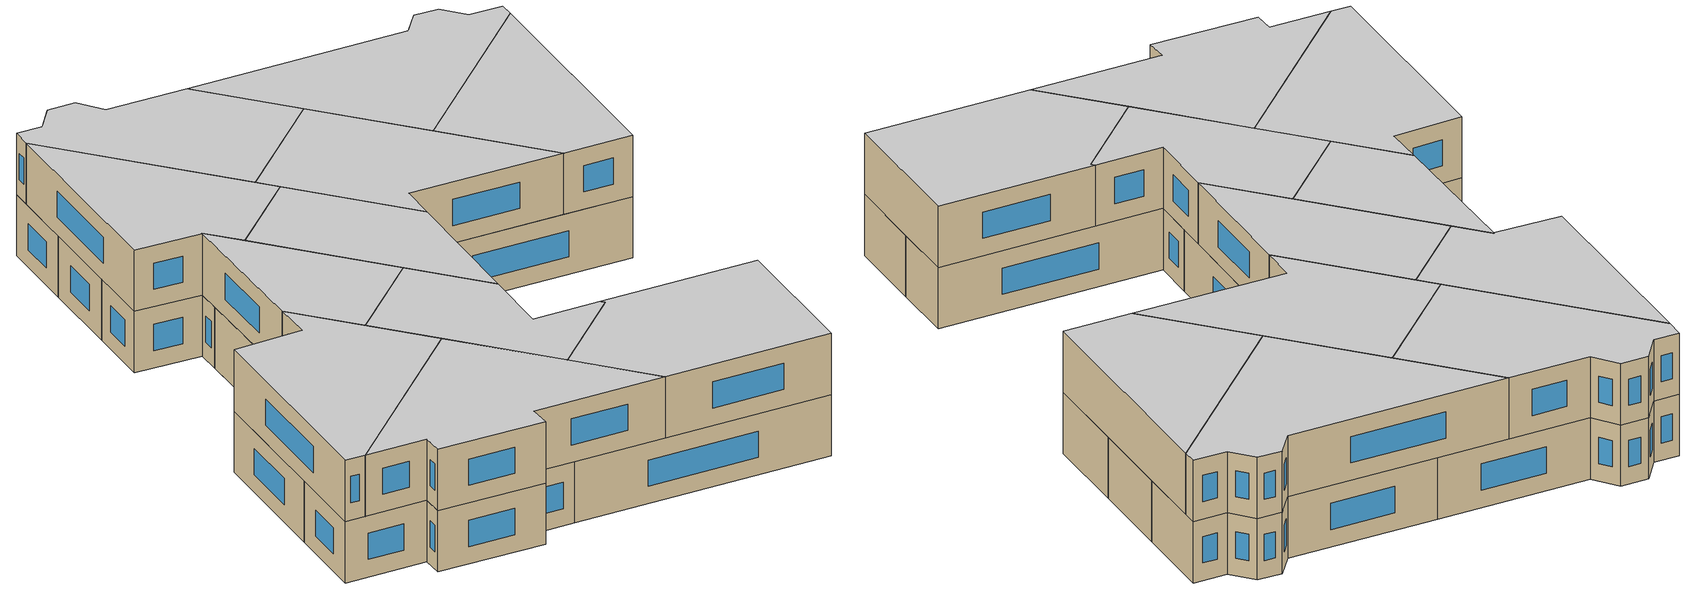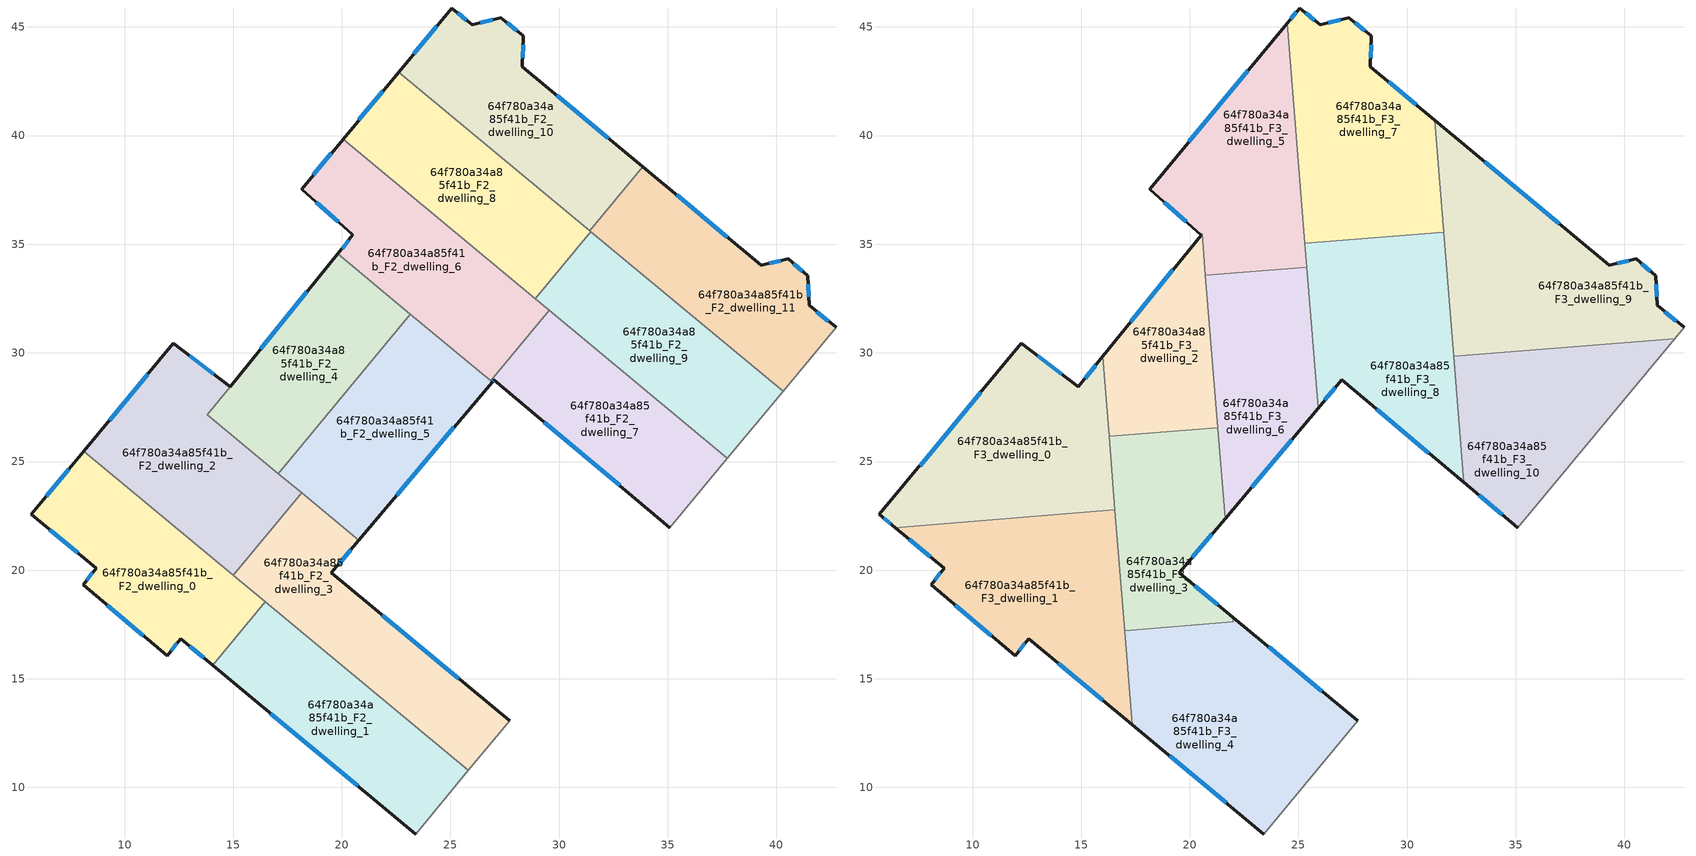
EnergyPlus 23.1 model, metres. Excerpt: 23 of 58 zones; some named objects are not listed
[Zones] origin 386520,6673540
64f780a34a85f41b_F2_dwelling_0
 floor to 64f780a34a85f41b_F1_dwelling_0 (EU_floor_Construction): 16.49,18.54 14.06,15.62 12.58,16.85 11.96,16.05 8.09,19.33 8.69,20.09 5.72,22.56 8.13,25.47 z6
 wall outside (EU_wall_Construction): 8.13,25.47 5.72,22.56 8.69,20.09 8.09,19.33 11.96,16.05 12.58,16.85 14.06,15.62 z6:9
 wall to 64f780a34a85f41b_F2_dwelling_1 (EU_wall_Construction): 14.06,15.62 16.49,18.54 z6:9
 wall to 64f780a34a85f41b_F2_dwelling_2 (EU_wall_Construction): 15,19.77 8.13,25.47 z6:9
 wall to 64f780a34a85f41b_F2_dwelling_3 (EU_wall_Construction): 16.49,18.54 15,19.77 z6:9
 window (EU_Window_Construction): 8.52,19.87 8.26,19.55 / 6.57,21.86 7.84,20.8 / 7.44,24.64 6.41,23.39 / 13,16.5 13.64,15.97 / 12.14,16.28 12.4,16.62 / 9.2,18.39 10.86,16.99 z6.86:8.14
64f780a34a85f41b_F2_dwelling_1
 floor to 64f780a34a85f41b_F1_dwelling_1 (EU_floor_Construction): 25.83,10.79 23.4,7.86 14.06,15.62 16.49,18.54 z6
 wall outside (EU_wall_Construction): 14.06,15.62 23.4,7.86 z6:9
 wall adiabatic (EU_wall_Construction): 23.4,7.86 25.83,10.79 z6:9
 wall to 64f780a34a85f41b_F2_dwelling_3 (EU_wall_Construction): 25.83,10.79 16.49,18.54 z6:9
 window (EU_Window_Construction): 16.73,13.4 20.73,10.08 z6.86:8.14
64f780a34a85f41b_F2_dwelling_10
 floor to 64f780a34a85f41b_F1_dwelling_10 (EU_floor_Construction): 28.35,44.59 28.32,43.17 33.86,38.56 31.42,35.62 22.62,42.92 25.06,45.87 25.99,45.1 27.32,45.43 z6
 wall outside (EU_wall_Construction): 33.86,38.56 28.32,43.17 28.35,44.59 27.32,45.43 25.99,45.1 25.06,45.87 22.62,42.92 z6:9
 wall to 64f780a34a85f41b_F2_dwelling_11 (EU_wall_Construction): 31.42,35.62 33.86,38.56 z6:9
 wall to 64f780a34a85f41b_F2_dwelling_8 (EU_wall_Construction): 22.62,42.92 31.42,35.62 z6:9
 window (EU_Window_Construction): 28.33,43.58 28.34,44.19 / 32.27,39.88 29.9,41.85 / 24.37,45.03 23.32,43.77 / 25.73,45.32 25.33,45.65 / 26.94,45.33 26.37,45.19 / 28.06,44.83 27.62,45.19 z6.86:8.14
 ceiling adiabatic (EU_roof_Construction): 24.81,41.1 24.48,45.17 22.62,42.92 z9
64f780a34a85f41b_F2_dwelling_11
 floor to 64f780a34a85f41b_F1_dwelling_11 (EU_floor_Construction): 40.56,34.32 41.45,33.54 41.51,32.2 42.74,31.17 40.31,28.24 31.42,35.62 33.86,38.56 39.3,34.03 z6
 wall outside (EU_wall_Construction): 42.74,31.17 41.51,32.2 41.45,33.54 40.56,34.32 39.3,34.03 33.86,38.56 z6:9
 wall adiabatic (EU_wall_Construction): 40.31,28.24 42.74,31.17 z6:9
 wall to 64f780a34a85f41b_F2_dwelling_9 (EU_wall_Construction): 31.46,35.58 40.31,28.24 z6:9
 wall to 64f780a34a85f41b_F2_dwelling_8 (EU_wall_Construction): 31.42,35.62 31.46,35.58 z6:9
 window (EU_Window_Construction): 41.49,32.58 41.46,33.16 / 42.39,31.46 41.86,31.9 / 37.75,35.33 35.41,37.27 / 40.2,34.24 39.66,34.12 / 41.19,33.77 40.81,34.1 z6.86:8.14
64f780a34a85f41b_F2_dwelling_2
 floor to 64f780a34a85f41b_F1_dwelling_2 (EU_floor_Construction): 14.86,28.44 13.82,27.15 18.15,23.56 15,19.77 8.13,25.47 12.25,30.44 z6
 wall outside (EU_wall_Construction): 14.86,28.44 12.25,30.44 8.13,25.47 z6:9
 wall to 64f780a34a85f41b_F2_dwelling_3 (EU_wall_Construction): 15,19.77 18.15,23.56 z6:9
 wall to 64f780a34a85f41b_F2_dwelling_4 (EU_wall_Construction): 17.08,24.45 13.82,27.15 14.86,28.44 z6:9
 wall to 64f780a34a85f41b_F2_dwelling_5 (EU_wall_Construction): 18.14,23.56 17.08,24.45 z6:9
 window (EU_Window_Construction): 11.08,29.02 9.31,26.89 / 14.11,29.01 13,29.87 z6.86:8.14
64f780a34a85f41b_F2_dwelling_3
 floor to 64f780a34a85f41b_F1_dwelling_3 (EU_floor_Construction): 20.78,21.37 19.52,19.87 27.72,13.07 25.83,10.79 15,19.77 18.15,23.56 z6
 wall outside (EU_wall_Construction): 27.72,13.07 19.52,19.87 20.78,21.37 z6:9
 wall adiabatic (EU_wall_Construction): 25.83,10.79 27.72,13.07 z6:9
 wall to 64f780a34a85f41b_F2_dwelling_5 (EU_wall_Construction): 20.78,21.37 18.15,23.56 z6:9
 window (EU_Window_Construction): 19.88,20.3 20.42,20.94 / 25.38,15.01 21.86,17.93 z6.86:8.14
64f780a34a85f41b_F2_dwelling_4
 floor to 64f780a34a85f41b_F1_dwelling_4 (EU_floor_Construction): 23.16,31.77 17.08,24.45 13.82,27.15 19.81,34.55 z6
 wall outside (EU_wall_Construction): 19.81,34.55 14.86,28.44 z6:9
 wall to 64f780a34a85f41b_F2_dwelling_5 (EU_wall_Construction): 17.08,24.45 23.16,31.77 z6:9
 wall to 64f780a34a85f41b_F2_dwelling_6 (EU_wall_Construction): 23.16,31.77 19.81,34.55 z6:9
 window (EU_Window_Construction): 18.39,32.81 16.27,30.19 z6.86:8.14
 ceiling adiabatic (EU_roof_Construction): 17.08,24.45 21.07,29.25 20.7,33.81 20.97,33.58 19.81,34.55 13.82,27.15 z9
64f780a34a85f41b_F2_dwelling_5
 floor to 64f780a34a85f41b_F1_dwelling_5 (EU_floor_Construction): 26.91,28.65 20.78,21.37 17.08,24.45 23.16,31.77 z6
 wall outside (EU_wall_Construction): 20.78,21.37 26.91,28.65 z6:9
 wall to 64f780a34a85f41b_F2_dwelling_7 (EU_wall_Construction): 26.91,28.65 26.85,28.71 z6:9
 wall to 64f780a34a85f41b_F2_dwelling_6 (EU_wall_Construction): 26.85,28.71 23.16,31.77 z6:9
 window (EU_Window_Construction): 22.53,23.45 25.16,26.57 z6.86:8.14
64f780a34a85f41b_F2_dwelling_6
 floor to 64f780a34a85f41b_F1_dwelling_6 (EU_floor_Construction): 29.55,31.96 26.85,28.71 19.81,34.55 20.52,35.42 18.15,37.54 20.05,39.84 z6
 wall outside (EU_wall_Construction): 20.05,39.84 18.15,37.54 20.52,35.42 19.81,34.55 z6:9
 wall to 64f780a34a85f41b_F2_dwelling_7 (EU_wall_Construction): 26.85,28.71 29.55,31.96 z6:9
 wall to 64f780a34a85f41b_F2_dwelling_8 (EU_wall_Construction): 28.9,32.49 20.05,39.84 z6:9
 wall to 64f780a34a85f41b_F2_dwelling_9 (EU_wall_Construction): 29.55,31.96 28.9,32.49 z6:9
 window (EU_Window_Construction): 20.31,35.18 20.01,34.8 / 18.83,36.94 19.84,36.03 / 19.51,39.18 18.69,38.2 z6.86:8.14
 ceiling adiabatic (EU_roof_Construction): 20.7,33.81 20.56,35.48 20.52,35.42 19.81,34.55 z9
64f780a34a85f41b_F2_dwelling_7
 floor to 64f780a34a85f41b_F1_dwelling_7 (EU_floor_Construction): 37.75,25.15 35.09,21.95 27,28.76 26.91,28.65 26.85,28.71 29.55,31.96 z6
 wall outside (EU_wall_Construction): 26.91,28.65 27,28.76 35.09,21.95 z6:9
 wall adiabatic (EU_wall_Construction): 35.09,21.95 37.75,25.15 z6:9
 wall to 64f780a34a85f41b_F2_dwelling_9 (EU_wall_Construction): 37.75,25.15 29.55,31.96 z6:9
 window (EU_Window_Construction): 26.94,28.68 26.98,28.73 / 29.31,26.81 32.78,23.9 z6.86:8.14
64f780a34a85f41b_F2_dwelling_8
 floor to 64f780a34a85f41b_F1_dwelling_8 (EU_floor_Construction): 31.46,35.58 28.9,32.49 20.05,39.84 22.62,42.92 z6
 wall outside (EU_wall_Construction): 22.62,42.92 20.05,39.84 z6:9
 wall to 64f780a34a85f41b_F2_dwelling_9 (EU_wall_Construction): 28.9,32.49 31.46,35.58 z6:9
 window (EU_Window_Construction): 21.89,42.04 20.79,40.72 z6.86:8.14
 ceiling adiabatic (EU_roof_Construction): 25.26,35.52 24.81,41.1 22.62,42.92 20.05,39.84 z9
64f780a34a85f41b_F2_dwelling_9
 floor to 64f780a34a85f41b_F1_dwelling_9 (EU_floor_Construction): 40.31,28.24 37.75,25.15 28.9,32.49 31.46,35.58 z6
 wall adiabatic (EU_wall_Construction): 37.75,25.15 40.31,28.24 z6:9
64f780a34a85f41b_F3_dwelling_0
 floor to 64f780a34a85f41b_F2_dwelling_2 (EU_floor_Construction): 14.86,28.44 13.82,27.15 16.37,25.03 16.56,22.78 11.84,22.4 8.13,25.47 12.25,30.44 z9
 floor to 64f780a34a85f41b_F2_dwelling_0 (EU_floor_Construction): 11.84,22.4 6.44,21.96 5.72,22.56 8.13,25.47 z9
 floor adiabatic (EU_floor_Construction): 15.99,29.83 16.37,25.03 13.82,27.15 z9
 wall outside (EU_wall_Construction): 15.99,29.83 14.86,28.44 12.25,30.44 5.72,22.56 6.44,21.96 z9:12
 wall to 64f780a34a85f41b_F3_dwelling_1 (EU_wall_Construction): 6.44,21.96 16.56,22.78 z9:12
 wall to 64f780a34a85f41b_F3_dwelling_2 (EU_wall_Construction): 16.28,26.16 15.99,29.83 z9:12
 wall to 64f780a34a85f41b_F3_dwelling_3 (EU_wall_Construction): 16.56,22.78 16.28,26.16 z9:12
 window (EU_Window_Construction): 15.66,29.44 15.18,28.84 / 5.92,22.39 6.23,22.13 / 10.39,28.19 7.59,24.81 / 14.11,29.01 13,29.87 z9.86:11.14
 ceiling to 64f780a34a85f41b_F4_dwelling_0 (EU_floor_Construction): 16.56,22.78 15.99,29.83 14.86,28.44 12.25,30.44 5.72,22.56 6.44,21.96 z12
64f780a34a85f41b_F3_dwelling_1
 floor to 64f780a34a85f41b_F2_dwelling_0 (EU_floor_Construction): 16.49,18.54 14.06,15.62 12.58,16.85 11.96,16.05 8.09,19.33 8.69,20.09 6.44,21.96 11.84,22.4 z9
 floor to 64f780a34a85f41b_F2_dwelling_1 (EU_floor_Construction): 16.93,18.17 17.35,12.88 14.06,15.62 16.49,18.54 z9
 floor to 64f780a34a85f41b_F2_dwelling_2 (EU_floor_Construction): 16.56,22.78 16.64,21.74 15,19.77 11.84,22.4 z9
 floor to 64f780a34a85f41b_F2_dwelling_3 (EU_floor_Construction): 16.64,21.74 16.93,18.17 15,19.77 z9
 wall outside (EU_wall_Construction): 6.44,21.96 8.69,20.09 8.09,19.33 11.96,16.05 12.58,16.85 17.35,12.88 z9:12
 wall to 64f780a34a85f41b_F3_dwelling_3 (EU_wall_Construction): 17,17.21 16.56,22.78 z9:12
 wall to 64f780a34a85f41b_F3_dwelling_4 (EU_wall_Construction): 17.35,12.88 17,17.21 z9:12
 window (EU_Window_Construction): 7.08,21.43 8.05,20.62 / 13.94,15.72 15.99,14.02 / 12.14,16.28 12.4,16.62 / 9.2,18.39 10.86,16.99 / 8.52,19.87 8.26,19.55 z9.86:11.14
 ceiling to 64f780a34a85f41b_F4_dwelling_1 (EU_floor_Construction): 17.35,12.88 16.56,22.78 6.44,21.96 8.69,20.09 8.09,19.33 11.96,16.05 12.58,16.85 z12
64f780a34a85f41b_F3_dwelling_10
 floor to 64f780a34a85f41b_F2_dwelling_9 (EU_floor_Construction): 40.31,28.24 37.75,25.15 32.15,29.8 32.14,29.83 37.84,30.29 z9
 floor to 64f780a34a85f41b_F2_dwelling_11 (EU_floor_Construction): 42.32,30.65 40.31,28.24 37.84,30.29 z9
 floor to 64f780a34a85f41b_F2_dwelling_7 (EU_floor_Construction): 37.75,25.15 35.09,21.95 32.61,24.04 32.15,29.8 z9
 wall outside (EU_wall_Construction): 32.61,24.04 35.09,21.95 z9:12
 wall to 64f780a34a85f41b_F3_dwelling_9 (EU_wall_Construction): 42.32,30.65 32.14,29.83 z9:12
 wall adiabatic (EU_wall_Construction): 35.09,21.95 42.32,30.65 z9:12
 wall to 64f780a34a85f41b_F3_dwelling_8 (EU_wall_Construction): 32.14,29.83 32.61,24.04 z9:12
 window (EU_Window_Construction): 33.32,23.44 34.38,22.55 z9.86:11.14
 ceiling to 64f780a34a85f41b_F4_dwelling_10 (EU_floor_Construction): 35.09,21.95 42.32,30.65 32.14,29.83 32.61,24.04 z12
64f780a34a85f41b_F3_dwelling_2
 floor adiabatic (EU_floor_Construction): 20.7,33.81 21.07,29.25 18.66,26.35 16.28,26.16 15.99,29.83 19.81,34.55 z9; 20.56,35.48 20.7,33.81 19.81,34.55 20.52,35.42 z9
 floor to 64f780a34a85f41b_F2_dwelling_5 (EU_floor_Construction): 21.07,29.25 21.28,26.56 18.66,26.35 z9
 wall outside (EU_wall_Construction): 20.52,35.42 15.99,29.83 z9:12
 wall to 64f780a34a85f41b_F3_dwelling_5 (EU_wall_Construction): 20.72,33.56 20.56,35.48 20.52,35.42 z9:12
 wall to 64f780a34a85f41b_F3_dwelling_3 (EU_wall_Construction): 16.28,26.16 21.28,26.56 z9:12
 wall to 64f780a34a85f41b_F3_dwelling_6 (EU_wall_Construction): 21.28,26.56 20.72,33.56 z9:12
 window (EU_Window_Construction): 19.22,33.83 17.28,31.43 z9.86:11.14
 ceiling to 64f780a34a85f41b_F4_dwelling_2 (EU_floor_Construction): 21.28,26.56 20.56,35.48 20.52,35.42 15.99,29.83 16.28,26.16 z12
64f780a34a85f41b_F3_dwelling_3
 floor to 64f780a34a85f41b_F2_dwelling_3 (EU_floor_Construction): 20.78,21.37 19.52,19.87 21.99,17.82 22,17.61 17.99,17.29 16.93,18.17 16.64,21.74 18.15,23.56 z9
 floor to 64f780a34a85f41b_F2_dwelling_2 (EU_floor_Construction): 18.15,23.56 16.64,21.74 16.37,25.03 z9
 floor to 64f780a34a85f41b_F2_dwelling_1 (EU_floor_Construction): 17.99,17.29 17,17.21 16.93,18.17 z9
 floor to 64f780a34a85f41b_F2_dwelling_5 (EU_floor_Construction): 21.28,26.56 21.62,22.37 20.78,21.37 17.08,24.45 18.66,26.35 z9
 floor adiabatic (EU_floor_Construction): 18.66,26.35 17.08,24.45 16.37,25.03 16.64,21.74 16.28,26.16 z9
 wall outside (EU_wall_Construction): 21.99,17.82 19.52,19.87 21.62,22.37 z9:12
 wall to 64f780a34a85f41b_F3_dwelling_4 (EU_wall_Construction): 17,17.21 22,17.61 21.99,17.82 z9:12
 wall to 64f780a34a85f41b_F3_dwelling_6 (EU_wall_Construction): 21.62,22.37 21.28,26.56 z9:12
 window (EU_Window_Construction): 20.12,20.58 21.02,21.65 / 21.28,18.41 20.22,19.29 z9.86:11.14
 ceiling to 64f780a34a85f41b_F4_dwelling_3 (EU_floor_Construction): 22,17.61 21.99,17.82 19.52,19.87 21.62,22.37 21.28,26.56 16.28,26.16 17,17.21 z12
64f780a34a85f41b_F3_dwelling_4
 floor to 64f780a34a85f41b_F2_dwelling_1 (EU_floor_Construction): 25.83,10.79 23.4,7.86 17.35,12.88 17,17.21 17.99,17.29 z9
 floor to 64f780a34a85f41b_F2_dwelling_3 (EU_floor_Construction): 27.72,13.07 25.83,10.79 17.99,17.29 22,17.61 21.99,17.82 z9
 wall outside (EU_wall_Construction): 27.72,13.07 21.99,17.82 / 17.35,12.88 23.4,7.86 z9:12
 wall adiabatic (EU_wall_Construction): 23.4,7.86 27.72,13.07 z9:12
 window (EU_Window_Construction): 26.08,14.43 23.63,16.46 / 19.08,11.45 21.67,9.29 z9.86:11.14
 ceiling to 64f780a34a85f41b_F4_dwelling_4 (EU_floor_Construction): 23.4,7.86 27.72,13.07 21.99,17.82 22,17.61 17,17.21 17.35,12.88 z12
64f780a34a85f41b_F3_dwelling_5
 floor to 64f780a34a85f41b_F2_dwelling_6 (EU_floor_Construction): 25.26,35.51 25.39,33.94 20.97,33.58 20.7,33.81 20.56,35.48 20.52,35.42 18.15,37.54 20.05,39.84 z9
 floor adiabatic (EU_floor_Construction): 24.48,45.17 25.26,35.51 20.05,39.84 18.15,37.54 z9
 floor to 64f780a34a85f41b_F2_dwelling_4 (EU_floor_Construction): 20.97,33.58 20.72,33.56 20.7,33.81 z9
 wall outside (EU_wall_Construction): 24.48,45.17 18.15,37.54 20.52,35.42 z9:12
 wall to 64f780a34a85f41b_F3_dwelling_6 (EU_wall_Construction): 20.72,33.56 25.39,33.94 z9:12
 wall to 64f780a34a85f41b_F3_dwelling_7 (EU_wall_Construction): 25.3,35.05 24.48,45.17 z9:12
 wall to 64f780a34a85f41b_F3_dwelling_8 (EU_wall_Construction): 25.39,33.94 25.3,35.05 z9:12
 window (EU_Window_Construction): 22.67,42.99 19.96,39.72 / 18.83,36.93 19.84,36.03 z9.86:11.14
 ceiling to 64f780a34a85f41b_F4_dwelling_5 (EU_floor_Construction): 25.39,33.94 24.48,45.17 18.15,37.54 20.52,35.42 20.56,35.48 20.72,33.56 z12
64f780a34a85f41b_F3_dwelling_6
 floor to 64f780a34a85f41b_F2_dwelling_5 (EU_floor_Construction): 25.74,29.63 25.91,27.46 21.62,22.37 21.07,29.25 23.16,31.77 z9
 floor to 64f780a34a85f41b_F2_dwelling_6 (EU_floor_Construction): 25.39,33.94 25.74,29.63 20.97,33.58 z9
 floor to 64f780a34a85f41b_F2_dwelling_4 (EU_floor_Construction): 23.16,31.77 21.07,29.25 20.72,33.56 20.97,33.58 z9
 wall outside (EU_wall_Construction): 21.62,22.37 25.91,27.46 z9:12
 wall to 64f780a34a85f41b_F3_dwelling_8 (EU_wall_Construction): 25.91,27.46 25.39,33.94 z9:12
 window (EU_Window_Construction): 22.85,23.82 24.68,26.01 z9.86:11.14
 ceiling to 64f780a34a85f41b_F4_dwelling_6 (EU_floor_Construction): 21.62,22.37 25.91,27.46 25.39,33.94 20.72,33.56 z12
64f780a34a85f41b_F3_dwelling_7
 floor to 64f780a34a85f41b_F2_dwelling_10 (EU_floor_Construction): 28.35,44.59 28.32,43.17 31.27,40.71 31.65,35.91 31.42,35.62 24.81,41.1 24.48,45.17 25.06,45.87 25.99,45.1 27.32,45.43 z9
 floor to 64f780a34a85f41b_F2_dwelling_8 (EU_floor_Construction): 31.46,35.58 31.43,35.54 25.78,35.08 25.26,35.52 24.81,41.1 z9
 floor to 64f780a34a85f41b_F2_dwelling_11 (EU_floor_Construction): 31.65,35.91 31.68,35.56 31.51,35.55 31.42,35.62 z9
 floor to 64f780a34a85f41b_F2_dwelling_6 (EU_floor_Construction): 25.78,35.08 25.3,35.05 25.26,35.51 z9
 wall outside (EU_wall_Construction): 31.27,40.71 28.32,43.17 28.35,44.59 27.32,45.43 25.99,45.1 25.06,45.87 24.48,45.17 z9:12
 wall to 64f780a34a85f41b_F3_dwelling_8 (EU_wall_Construction): 25.3,35.04 31.68,35.56 z9:12
 wall to 64f780a34a85f41b_F3_dwelling_9 (EU_wall_Construction): 31.68,35.56 31.27,40.71 z9:12
 window (EU_Window_Construction): 28.33,43.58 28.34,44.19 / 30.42,41.42 29.16,42.47 / 24.9,45.67 24.65,45.37 / 25.73,45.32 25.33,45.65 / 26.94,45.33 26.37,45.19 / 28.06,44.83 27.62,45.19 z9.86:11.14
 ceiling to 64f780a34a85f41b_F4_dwelling_7 (EU_floor_Construction): 31.68,35.56 31.27,40.71 28.32,43.17 28.35,44.59 27.32,45.43 25.99,45.1 25.06,45.87 24.48,45.17 25.3,35.04 z12
64f780a34a85f41b_F3_dwelling_8
 floor to 64f780a34a85f41b_F2_dwelling_7 (EU_floor_Construction): 32.15,29.8 32.61,24.04 27,28.76 26.91,28.65 26.85,28.71 29.55,31.96 z9
 floor to 64f780a34a85f41b_F2_dwelling_5 (EU_floor_Construction): 26.91,28.65 25.91,27.46 25.74,29.63 z9
 floor to 64f780a34a85f41b_F2_dwelling_11 (EU_floor_Construction): 31.68,35.56 31.7,35.39 31.51,35.55 z9
 floor to 64f780a34a85f41b_F2_dwelling_9 (EU_floor_Construction): 31.7,35.39 32.15,29.8 28.9,32.49 31.43,35.54 31.51,35.55 z9
 floor to 64f780a34a85f41b_F2_dwelling_6 (EU_floor_Construction): 29.55,31.96 26.85,28.71 25.74,29.63 25.3,35.05 25.78,35.08 z9
 floor to 64f780a34a85f41b_F2_dwelling_8 (EU_floor_Construction): 31.43,35.54 28.9,32.49 25.78,35.08 z9
 wall outside (EU_wall_Construction): 25.91,27.46 27,28.76 32.61,24.04 z9:12
 wall to 64f780a34a85f41b_F3_dwelling_9 (EU_wall_Construction): 32.14,29.83 31.68,35.56 z9:12
 window (EU_Window_Construction): 28.6,27.41 31.01,25.39 / 26.22,27.83 26.69,28.39 z9.86:11.14
 ceiling to 64f780a34a85f41b_F4_dwelling_8 (EU_floor_Construction): 32.61,24.04 31.68,35.56 25.3,35.04 25.91,27.46 27,28.76 z12
64f780a34a85f41b_F3_dwelling_9
 floor to 64f780a34a85f41b_F2_dwelling_11 (EU_floor_Construction): 40.56,34.32 41.45,33.54 41.51,32.2 42.74,31.17 42.32,30.65 37.84,30.29 31.7,35.39 31.65,35.91 33.86,38.56 39.3,34.03 z9
 floor to 64f780a34a85f41b_F2_dwelling_10 (EU_floor_Construction): 33.86,38.56 31.65,35.91 31.27,40.71 z9
 floor to 64f780a34a85f41b_F2_dwelling_9 (EU_floor_Construction): 37.84,30.29 32.14,29.83 31.7,35.39 z9
 wall outside (EU_wall_Construction): 42.74,31.17 41.51,32.2 41.45,33.54 40.56,34.32 39.3,34.03 31.27,40.71 z9:12
 wall adiabatic (EU_wall_Construction): 42.32,30.65 42.74,31.17 z9:12
 window (EU_Window_Construction): 42.39,31.46 41.86,31.9 / 37.01,35.94 33.56,38.8 / 40.2,34.24 39.66,34.12 / 41.19,33.77 40.81,34.1 / 41.49,32.58 41.46,33.16 z9.86:11.14
 ceiling to 64f780a34a85f41b_F4_dwelling_9 (EU_floor_Construction): 42.32,30.65 42.74,31.17 41.51,32.2 41.45,33.54 40.56,34.32 39.3,34.03 31.27,40.71 32.14,29.83 z12
[Building]
EU S2 Campaign: North Axis=0; Terrain=City; Solar Distribution=FullExterior
[Site:Location]
Helsinki-Vantaa.AP: Latitude=60.317; Longitude=24.963; Time Zone=2; Elevation=54.6
[SizingPeriod:WeatherFileDays]
AnnualSizingPeriod: Begin Month=1; Begin Day of Month=1; End Month=12; End Day of Month=31; Day of Week for Start Day=Monday; Use Weather File Daylight Saving Period=No; Use Weather File Rain and Snow Indicators=No
[MATERIAL]
EU_InternalMass_Material: Roughness=MediumRough; Thickness=0.1; Conductivity=1; Density=1800; Specific Heat=900; Thermal Absorptance=0.9; Solar Absorptance=0.7; Visible Absorptance=0.7
[MATERIAL:NOMASS] Roughness=MediumRough; Thermal Absorptance=0.9; Solar Absorptance=0.7; Visible Absorptance=0.7
Name | Thermal Resistance
EU_wall_NoMass | 1.10183
EU_roof_NoMass; EU_floor_NoMass | 1.70606
[WINDOWMATERIAL:SIMPLEGLAZINGSYSTEM]
EU_Window_SimpleGlazing: UFactor=3.11035; Solar Heat Gain Coefficient=0.8; Visible Transmittance=0.8
[CONSTRUCTION]
EU_wall_Construction: EU_wall_NoMass
EU_roof_Construction: EU_roof_NoMass
EU_floor_Construction: EU_floor_NoMass
EU_Window_Construction: EU_Window_SimpleGlazing
EU_InternalMass_Construction: EU_InternalMass_Material
[ZONE] Type=1; Multiplier=1; Ceiling Height=autocalculate; Floor Area=autocalculate; Part of Total Floor Area=Yes
Name | Volume
64f780a34a85f41b_F2_dwelling_0; 64f780a34a85f41b_F2_dwelling_1 | 138.434
64f780a34a85f41b_F3_dwelling_0 | 166.124
64f780a34a85f41b_F3_dwelling_1 | 166.13
64f780a34a85f41b_F2_dwelling_10 | 138.449
64f780a34a85f41b_F3_dwelling_10 | 143.994
64f780a34a85f41b_F2_dwelling_11 | 138.445
64f780a34a85f41b_F2_dwelling_2 | 147.508
64f780a34a85f41b_F3_dwelling_2 | 95.0859
64f780a34a85f41b_F2_dwelling_3 | 145.118
64f780a34a85f41b_F3_dwelling_3 | 119.323
64f780a34a85f41b_F2_dwelling_4 | 122.712
64f780a34a85f41b_F3_dwelling_4 | 186.466
64f780a34a85f41b_F2_dwelling_5 | 138.453
64f780a34a85f41b_F3_dwelling_5 | 140.257
64f780a34a85f41b_F2_dwelling_6 | 145.061
64f780a34a85f41b_F3_dwelling_6 | 124.619
64f780a34a85f41b_F2_dwelling_7 | 131.852
64f780a34a85f41b_F3_dwelling_7 | 165.51
64f780a34a85f41b_F2_dwelling_8 | 138.402
64f780a34a85f41b_F3_dwelling_8 | 165.506
64f780a34a85f41b_F2_dwelling_9 | 138.428
64f780a34a85f41b_F3_dwelling_9 | 188.283
[INTERNALMASS] Construction=EU_InternalMass_Construction
Name | Zone or ZoneList | Surface Area
64f780a34a85f41b_F2_dwelling_0_EU_InternalMass | 64f780a34a85f41b_F2_dwelling_0 | 46.1442
64f780a34a85f41b_F2_dwelling_1_EU_InternalMass | 64f780a34a85f41b_F2_dwelling_1 | 46.1447
64f780a34a85f41b_F2_dwelling_2_EU_InternalMass | 64f780a34a85f41b_F2_dwelling_2 | 49.1714
64f780a34a85f41b_F2_dwelling_3_EU_InternalMass | 64f780a34a85f41b_F2_dwelling_3 | 48.3725
64f780a34a85f41b_F2_dwelling_4_EU_InternalMass | 64f780a34a85f41b_F2_dwelling_4 | 40.9067
64f780a34a85f41b_F2_dwelling_5_EU_InternalMass | 64f780a34a85f41b_F2_dwelling_5 | 46.1512
64f780a34a85f41b_F2_dwelling_6_EU_InternalMass | 64f780a34a85f41b_F2_dwelling_6 | 48.3534
64f780a34a85f41b_F2_dwelling_7_EU_InternalMass | 64f780a34a85f41b_F2_dwelling_7 | 43.951
64f780a34a85f41b_F2_dwelling_8_EU_InternalMass | 64f780a34a85f41b_F2_dwelling_8 | 46.134
64f780a34a85f41b_F2_dwelling_9_EU_InternalMass | 64f780a34a85f41b_F2_dwelling_9 | 46.1427
64f780a34a85f41b_F2_dwelling_10_EU_InternalMass | 64f780a34a85f41b_F2_dwelling_10 | 46.1497
64f780a34a85f41b_F2_dwelling_11_EU_InternalMass | 64f780a34a85f41b_F2_dwelling_11 | 46.1486
64f780a34a85f41b_F3_dwelling_0_EU_InternalMass | 64f780a34a85f41b_F3_dwelling_0 | 55.3745
64f780a34a85f41b_F3_dwelling_1_EU_InternalMass | 64f780a34a85f41b_F3_dwelling_1 | 55.3766
64f780a34a85f41b_F3_dwelling_2_EU_InternalMass | 64f780a34a85f41b_F3_dwelling_2 | 31.7126
64f780a34a85f41b_F3_dwelling_3_EU_InternalMass | 64f780a34a85f41b_F3_dwelling_3 | 39.7744
64f780a34a85f41b_F3_dwelling_4_EU_InternalMass | 64f780a34a85f41b_F3_dwelling_4 | 62.1553
64f780a34a85f41b_F3_dwelling_5_EU_InternalMass | 64f780a34a85f41b_F3_dwelling_5 | 46.753
64f780a34a85f41b_F3_dwelling_6_EU_InternalMass | 64f780a34a85f41b_F3_dwelling_6 | 41.5397
64f780a34a85f41b_F3_dwelling_7_EU_InternalMass | 64f780a34a85f41b_F3_dwelling_7 | 55.1699
64f780a34a85f41b_F3_dwelling_8_EU_InternalMass | 64f780a34a85f41b_F3_dwelling_8 | 55.169
64f780a34a85f41b_F3_dwelling_9_EU_InternalMass | 64f780a34a85f41b_F3_dwelling_9 | 62.7609
64f780a34a85f41b_F3_dwelling_10_EU_InternalMass | 64f780a34a85f41b_F3_dwelling_10 | 47.9982
[OTHEREQUIPMENT] Fuel Type=Electricity; Design Level Calculation Method=Watts/Area; Power per Zone Floor Area=1; Fraction Latent=0; Fraction Radiant=0; Fraction Lost=0; Carbon Dioxide Generation Rate=0; EndUse Subcategory=EU_Step8_InternalGains
Name | Zone or ZoneList or Space or SpaceList | Schedule
EU_Step8_InternalGain_64f780a34a85f41b_F2_dwelling_0_f000 | 64f780a34a85f41b_F2_dwelling_0 | EU_Step8_GainSchedule_64f780a34a85f41b_F2_dwelling_0_f000
EU_Step8_InternalGain_64f780a34a85f41b_F2_dwelling_1_f000 | 64f780a34a85f41b_F2_dwelling_1 | EU_Step8_GainSchedule_64f780a34a85f41b_F2_dwelling_1_f000
EU_Step8_InternalGain_64f780a34a85f41b_F2_dwelling_2_f000 | 64f780a34a85f41b_F2_dwelling_2 | EU_Step8_GainSchedule_64f780a34a85f41b_F2_dwelling_2_f000
EU_Step8_InternalGain_64f780a34a85f41b_F2_dwelling_3_f000 | 64f780a34a85f41b_F2_dwelling_3 | EU_Step8_GainSchedule_64f780a34a85f41b_F2_dwelling_3_f000
EU_Step8_InternalGain_64f780a34a85f41b_F2_dwelling_4_f000 | 64f780a34a85f41b_F2_dwelling_4 | EU_Step8_GainSchedule_64f780a34a85f41b_F2_dwelling_4_f000
EU_Step8_InternalGain_64f780a34a85f41b_F2_dwelling_5_f000 | 64f780a34a85f41b_F2_dwelling_5 | EU_Step8_GainSchedule_64f780a34a85f41b_F2_dwelling_5_f000
EU_Step8_InternalGain_64f780a34a85f41b_F2_dwelling_6_f000 | 64f780a34a85f41b_F2_dwelling_6 | EU_Step8_GainSchedule_64f780a34a85f41b_F2_dwelling_6_f000
EU_Step8_InternalGain_64f780a34a85f41b_F2_dwelling_7_f000 | 64f780a34a85f41b_F2_dwelling_7 | EU_Step8_GainSchedule_64f780a34a85f41b_F2_dwelling_7_f000
EU_Step8_InternalGain_64f780a34a85f41b_F2_dwelling_8_f000 | 64f780a34a85f41b_F2_dwelling_8 | EU_Step8_GainSchedule_64f780a34a85f41b_F2_dwelling_8_f000
EU_Step8_InternalGain_64f780a34a85f41b_F2_dwelling_9_f000 | 64f780a34a85f41b_F2_dwelling_9 | EU_Step8_GainSchedule_64f780a34a85f41b_F2_dwelling_9_f000
EU_Step8_InternalGain_64f780a34a85f41b_F2_dwelling_10_f000 | 64f780a34a85f41b_F2_dwelling_10 | EU_Step8_GainSchedule_64f780a34a85f41b_F2_dwelling_10_f000
EU_Step8_InternalGain_64f780a34a85f41b_F2_dwelling_11_f000 | 64f780a34a85f41b_F2_dwelling_11 | EU_Step8_GainSchedule_64f780a34a85f41b_F2_dwelling_11_f000
EU_Step8_InternalGain_64f780a34a85f41b_F3_dwelling_0_f000 | 64f780a34a85f41b_F3_dwelling_0 | EU_Step8_GainSchedule_64f780a34a85f41b_F3_dwelling_0_f000
EU_Step8_InternalGain_64f780a34a85f41b_F3_dwelling_1_f000 | 64f780a34a85f41b_F3_dwelling_1 | EU_Step8_GainSchedule_64f780a34a85f41b_F3_dwelling_1_f000
EU_Step8_InternalGain_64f780a34a85f41b_F3_dwelling_2_f000 | 64f780a34a85f41b_F3_dwelling_2 | EU_Step8_GainSchedule_64f780a34a85f41b_F3_dwelling_2_f000
EU_Step8_InternalGain_64f780a34a85f41b_F3_dwelling_3_f000 | 64f780a34a85f41b_F3_dwelling_3 | EU_Step8_GainSchedule_64f780a34a85f41b_F3_dwelling_3_f000
EU_Step8_InternalGain_64f780a34a85f41b_F3_dwelling_4_f000 | 64f780a34a85f41b_F3_dwelling_4 | EU_Step8_GainSchedule_64f780a34a85f41b_F3_dwelling_4_f000
EU_Step8_InternalGain_64f780a34a85f41b_F3_dwelling_5_f000 | 64f780a34a85f41b_F3_dwelling_5 | EU_Step8_GainSchedule_64f780a34a85f41b_F3_dwelling_5_f000
EU_Step8_InternalGain_64f780a34a85f41b_F3_dwelling_6_f000 | 64f780a34a85f41b_F3_dwelling_6 | EU_Step8_GainSchedule_64f780a34a85f41b_F3_dwelling_6_f000
EU_Step8_InternalGain_64f780a34a85f41b_F3_dwelling_7_f000 | 64f780a34a85f41b_F3_dwelling_7 | EU_Step8_GainSchedule_64f780a34a85f41b_F3_dwelling_7_f000
EU_Step8_InternalGain_64f780a34a85f41b_F3_dwelling_8_f000 | 64f780a34a85f41b_F3_dwelling_8 | EU_Step8_GainSchedule_64f780a34a85f41b_F3_dwelling_8_f000
EU_Step8_InternalGain_64f780a34a85f41b_F3_dwelling_9_f000 | 64f780a34a85f41b_F3_dwelling_9 | EU_Step8_GainSchedule_64f780a34a85f41b_F3_dwelling_9_f000
EU_Step8_InternalGain_64f780a34a85f41b_F3_dwelling_10_f000 | 64f780a34a85f41b_F3_dwelling_10 | EU_Step8_GainSchedule_64f780a34a85f41b_F3_dwelling_10_f000
[ZONEVENTILATION:DESIGNFLOWRATE] Schedule=EU_AlwaysOn; Design Flow Rate Calculation Method=AirChanges/Hour; Air Changes per Hour=0.756316; Ventilation Type=Natural; Fan Pressure Rise=0; Fan Total Efficiency=1; Constant Term Coefficient=1; Temperature Term Coefficient=0; Velocity Term Coefficient=0; Velocity Squared Term Coefficient=0; Minimum Indoor Temperature=-100; Maximum Indoor Temperature=100; Delta Temperature=-100; Minimum Outdoor Temperature=-100; Maximum Outdoor Temperature=100; Maximum Wind Speed=40
Name | Zone or ZoneList or Space or SpaceList
EU_ConstantAir_64f780a34a85f41b_F2_dwelling_0 | 64f780a34a85f41b_F2_dwelling_0
EU_ConstantAir_64f780a34a85f41b_F2_dwelling_1 | 64f780a34a85f41b_F2_dwelling_1
EU_ConstantAir_64f780a34a85f41b_F2_dwelling_2 | 64f780a34a85f41b_F2_dwelling_2
EU_ConstantAir_64f780a34a85f41b_F2_dwelling_3 | 64f780a34a85f41b_F2_dwelling_3
EU_ConstantAir_64f780a34a85f41b_F2_dwelling_4 | 64f780a34a85f41b_F2_dwelling_4
EU_ConstantAir_64f780a34a85f41b_F2_dwelling_5 | 64f780a34a85f41b_F2_dwelling_5
EU_ConstantAir_64f780a34a85f41b_F2_dwelling_6 | 64f780a34a85f41b_F2_dwelling_6
EU_ConstantAir_64f780a34a85f41b_F2_dwelling_7 | 64f780a34a85f41b_F2_dwelling_7
EU_ConstantAir_64f780a34a85f41b_F2_dwelling_8 | 64f780a34a85f41b_F2_dwelling_8
EU_ConstantAir_64f780a34a85f41b_F2_dwelling_9 | 64f780a34a85f41b_F2_dwelling_9
EU_ConstantAir_64f780a34a85f41b_F2_dwelling_10 | 64f780a34a85f41b_F2_dwelling_10
EU_ConstantAir_64f780a34a85f41b_F2_dwelling_11 | 64f780a34a85f41b_F2_dwelling_11
EU_ConstantAir_64f780a34a85f41b_F3_dwelling_0 | 64f780a34a85f41b_F3_dwelling_0
EU_ConstantAir_64f780a34a85f41b_F3_dwelling_1 | 64f780a34a85f41b_F3_dwelling_1
EU_ConstantAir_64f780a34a85f41b_F3_dwelling_2 | 64f780a34a85f41b_F3_dwelling_2
EU_ConstantAir_64f780a34a85f41b_F3_dwelling_3 | 64f780a34a85f41b_F3_dwelling_3
EU_ConstantAir_64f780a34a85f41b_F3_dwelling_4 | 64f780a34a85f41b_F3_dwelling_4
EU_ConstantAir_64f780a34a85f41b_F3_dwelling_5 | 64f780a34a85f41b_F3_dwelling_5
EU_ConstantAir_64f780a34a85f41b_F3_dwelling_6 | 64f780a34a85f41b_F3_dwelling_6
EU_ConstantAir_64f780a34a85f41b_F3_dwelling_7 | 64f780a34a85f41b_F3_dwelling_7
EU_ConstantAir_64f780a34a85f41b_F3_dwelling_8 | 64f780a34a85f41b_F3_dwelling_8
EU_ConstantAir_64f780a34a85f41b_F3_dwelling_9 | 64f780a34a85f41b_F3_dwelling_9
EU_ConstantAir_64f780a34a85f41b_F3_dwelling_10 | 64f780a34a85f41b_F3_dwelling_10
[HVACTEMPLATE:ZONE:IDEALLOADSAIRSYSTEM] System Availability Schedule=EU_AlwaysOn; Maximum Heating Supply Air Temperature=50; Minimum Cooling Supply Air Temperature=13; Maximum Heating Supply Air Humidity Ratio=0.0156; Minimum Cooling Supply Air Humidity Ratio=0.0077; Heating Limit=NoLimit; Cooling Limit=NoLimit; Heating Availability Schedule=EU_AlwaysOn; Cooling Availability Schedule=EU_CoolingOff; Dehumidification Control Type=ConstantSensibleHeatRatio; Cooling Sensible Heat Ratio=0.7; Dehumidification Setpoint=60; Humidification Control Type=None; Humidification Setpoint=30; Outdoor Air Method=None; Outdoor Air Flow Rate per Person=0.00944; Outdoor Air Flow Rate per Zone Floor Area=0; Outdoor Air Flow Rate per Zone=0; Demand Controlled Ventilation Type=None; Outdoor Air Economizer Type=NoEconomizer; Heat Recovery Type=None; Sensible Heat Recovery Effectiveness=0.7; Latent Heat Recovery Effectiveness=0.65
Name | Template Thermostat
64f780a34a85f41b_F2_dwelling_0 | EU_HeatOnly_64f780a34a85f41b_F2_dwelling_0
64f780a34a85f41b_F2_dwelling_1 | EU_HeatOnly_64f780a34a85f41b_F2_dwelling_1
64f780a34a85f41b_F2_dwelling_2 | EU_HeatOnly_64f780a34a85f41b_F2_dwelling_2
64f780a34a85f41b_F2_dwelling_3 | EU_HeatOnly_64f780a34a85f41b_F2_dwelling_3
64f780a34a85f41b_F2_dwelling_4 | EU_HeatOnly_64f780a34a85f41b_F2_dwelling_4
64f780a34a85f41b_F2_dwelling_5 | EU_HeatOnly_64f780a34a85f41b_F2_dwelling_5
64f780a34a85f41b_F2_dwelling_6 | EU_HeatOnly_64f780a34a85f41b_F2_dwelling_6
64f780a34a85f41b_F2_dwelling_7 | EU_HeatOnly_64f780a34a85f41b_F2_dwelling_7
64f780a34a85f41b_F2_dwelling_8 | EU_HeatOnly_64f780a34a85f41b_F2_dwelling_8
64f780a34a85f41b_F2_dwelling_9 | EU_HeatOnly_64f780a34a85f41b_F2_dwelling_9
64f780a34a85f41b_F2_dwelling_10 | EU_HeatOnly_64f780a34a85f41b_F2_dwelling_10
64f780a34a85f41b_F2_dwelling_11 | EU_HeatOnly_64f780a34a85f41b_F2_dwelling_11
64f780a34a85f41b_F3_dwelling_0 | EU_HeatOnly_64f780a34a85f41b_F3_dwelling_0
64f780a34a85f41b_F3_dwelling_1 | EU_HeatOnly_64f780a34a85f41b_F3_dwelling_1
64f780a34a85f41b_F3_dwelling_2 | EU_HeatOnly_64f780a34a85f41b_F3_dwelling_2
64f780a34a85f41b_F3_dwelling_3 | EU_HeatOnly_64f780a34a85f41b_F3_dwelling_3
64f780a34a85f41b_F3_dwelling_4 | EU_HeatOnly_64f780a34a85f41b_F3_dwelling_4
64f780a34a85f41b_F3_dwelling_5 | EU_HeatOnly_64f780a34a85f41b_F3_dwelling_5
64f780a34a85f41b_F3_dwelling_6 | EU_HeatOnly_64f780a34a85f41b_F3_dwelling_6
64f780a34a85f41b_F3_dwelling_7 | EU_HeatOnly_64f780a34a85f41b_F3_dwelling_7
64f780a34a85f41b_F3_dwelling_8 | EU_HeatOnly_64f780a34a85f41b_F3_dwelling_8
64f780a34a85f41b_F3_dwelling_9 | EU_HeatOnly_64f780a34a85f41b_F3_dwelling_9
64f780a34a85f41b_F3_dwelling_10 | EU_HeatOnly_64f780a34a85f41b_F3_dwelling_10
[SIZING:ZONE] Zone Cooling Design Supply Air Temperature Input Method=SupplyAirTemperature; Zone Cooling Design Supply Air Temperature=13; Zone Heating Design Supply Air Temperature Input Method=SupplyAirTemperature; Zone Heating Design Supply Air Temperature=50; Zone Cooling Design Supply Air Humidity Ratio=0.008; Zone Heating Design Supply Air Humidity Ratio=0.008; Cooling Design Air Flow Method=DesignDay; Cooling Design Air Flow Rate=0; Cooling Minimum Air Flow per Zone Floor Area=0.000762; Cooling Minimum Air Flow=0; Cooling Minimum Air Flow Fraction=0.2; Heating Design Air Flow Method=DesignDay; Heating Design Air Flow Rate=0; Heating Maximum Air Flow per Zone Floor Area=0.002032; Heating Maximum Air Flow=0.141576; Heating Maximum Air Flow Fraction=0.3; Account for Dedicated Outdoor Air System=No; Dedicated Outdoor Air System Control Strategy=NeutralSupplyAir; Dedicated Outdoor Air Low Setpoint Temperature for Design=autosize; Dedicated Outdoor Air High Setpoint Temperature for Design=autosize; Zone Load Sizing Method=Sensible Load Only No Latent Load; Zone Latent Cooling Design Supply Air Humidity Ratio Input Method=HumidityRatioDifference; Zone Cooling Design Supply Air Humidity Ratio Difference=0.005; Zone Latent Heating Design Supply Air Humidity Ratio Input Method=HumidityRatioDifference; Zone Humidification Design Supply Air Humidity Ratio Difference=0.005
64f780a34a85f41b_F2_dwelling_0; 64f780a34a85f41b_F2_dwelling_1; 64f780a34a85f41b_F2_dwelling_2; 64f780a34a85f41b_F2_dwelling_3; 64f780a34a85f41b_F2_dwelling_4; 64f780a34a85f41b_F2_dwelling_5; 64f780a34a85f41b_F2_dwelling_6; 64f780a34a85f41b_F2_dwelling_7; 64f780a34a85f41b_F2_dwelling_8; 64f780a34a85f41b_F2_dwelling_9; 64f780a34a85f41b_F2_dwelling_10; 64f780a34a85f41b_F2_dwelling_11; 64f780a34a85f41b_F3_dwelling_0; 64f780a34a85f41b_F3_dwelling_1; 64f780a34a85f41b_F3_dwelling_2; 64f780a34a85f41b_F3_dwelling_3; 64f780a34a85f41b_F3_dwelling_4; 64f780a34a85f41b_F3_dwelling_5; 64f780a34a85f41b_F3_dwelling_6; 64f780a34a85f41b_F3_dwelling_7; 64f780a34a85f41b_F3_dwelling_8; 64f780a34a85f41b_F3_dwelling_9; 64f780a34a85f41b_F3_dwelling_10
[SCHEDULE:CONSTANT]
Name | Hourly Value
EU_AlwaysOn | 1
EU_CoolingOff | 0
[SCHEDULE:FILE] Column Number=1; Rows to Skip at Top=0; Number of Hours of Data=8760; Column Separator=Comma; Interpolate to Timestep=No; Minutes per Item=60; Adjust Schedule for Daylight Savings=Yes
Name | File
EU_Step8_GainSchedule_64f780a34a85f41b_F2_dwelling_0_f000 | ../../schedules/64f780a34a85f41b/64f780a34a85f41b_F2_dwelling_0_f000_gain.csv
EU_Step8_GainSchedule_64f780a34a85f41b_F2_dwelling_1_f000 | ../../schedules/64f780a34a85f41b/64f780a34a85f41b_F2_dwelling_1_f000_gain.csv
EU_Step8_GainSchedule_64f780a34a85f41b_F2_dwelling_2_f000 | ../../schedules/64f780a34a85f41b/64f780a34a85f41b_F2_dwelling_2_f000_gain.csv
EU_Step8_GainSchedule_64f780a34a85f41b_F2_dwelling_3_f000 | ../../schedules/64f780a34a85f41b/64f780a34a85f41b_F2_dwelling_3_f000_gain.csv
EU_Step8_GainSchedule_64f780a34a85f41b_F2_dwelling_4_f000 | ../../schedules/64f780a34a85f41b/64f780a34a85f41b_F2_dwelling_4_f000_gain.csv
EU_Step8_GainSchedule_64f780a34a85f41b_F2_dwelling_5_f000 | ../../schedules/64f780a34a85f41b/64f780a34a85f41b_F2_dwelling_5_f000_gain.csv
EU_Step8_GainSchedule_64f780a34a85f41b_F2_dwelling_6_f000 | ../../schedules/64f780a34a85f41b/64f780a34a85f41b_F2_dwelling_6_f000_gain.csv
EU_Step8_GainSchedule_64f780a34a85f41b_F2_dwelling_7_f000 | ../../schedules/64f780a34a85f41b/64f780a34a85f41b_F2_dwelling_7_f000_gain.csv
EU_Step8_GainSchedule_64f780a34a85f41b_F2_dwelling_8_f000 | ../../schedules/64f780a34a85f41b/64f780a34a85f41b_F2_dwelling_8_f000_gain.csv
EU_Step8_GainSchedule_64f780a34a85f41b_F2_dwelling_9_f000 | ../../schedules/64f780a34a85f41b/64f780a34a85f41b_F2_dwelling_9_f000_gain.csv
EU_Step8_GainSchedule_64f780a34a85f41b_F2_dwelling_10_f000 | ../../schedules/64f780a34a85f41b/64f780a34a85f41b_F2_dwelling_10_f000_gain.csv
EU_Step8_GainSchedule_64f780a34a85f41b_F2_dwelling_11_f000 | ../../schedules/64f780a34a85f41b/64f780a34a85f41b_F2_dwelling_11_f000_gain.csv
EU_Step8_GainSchedule_64f780a34a85f41b_F3_dwelling_0_f000 | ../../schedules/64f780a34a85f41b/64f780a34a85f41b_F3_dwelling_0_f000_gain.csv
EU_Step8_GainSchedule_64f780a34a85f41b_F3_dwelling_1_f000 | ../../schedules/64f780a34a85f41b/64f780a34a85f41b_F3_dwelling_1_f000_gain.csv
EU_Step8_GainSchedule_64f780a34a85f41b_F3_dwelling_2_f000 | ../../schedules/64f780a34a85f41b/64f780a34a85f41b_F3_dwelling_2_f000_gain.csv
EU_Step8_GainSchedule_64f780a34a85f41b_F3_dwelling_3_f000 | ../../schedules/64f780a34a85f41b/64f780a34a85f41b_F3_dwelling_3_f000_gain.csv
EU_Step8_GainSchedule_64f780a34a85f41b_F3_dwelling_4_f000 | ../../schedules/64f780a34a85f41b/64f780a34a85f41b_F3_dwelling_4_f000_gain.csv
EU_Step8_GainSchedule_64f780a34a85f41b_F3_dwelling_5_f000 | ../../schedules/64f780a34a85f41b/64f780a34a85f41b_F3_dwelling_5_f000_gain.csv
EU_Step8_GainSchedule_64f780a34a85f41b_F3_dwelling_6_f000 | ../../schedules/64f780a34a85f41b/64f780a34a85f41b_F3_dwelling_6_f000_gain.csv
EU_Step8_GainSchedule_64f780a34a85f41b_F3_dwelling_7_f000 | ../../schedules/64f780a34a85f41b/64f780a34a85f41b_F3_dwelling_7_f000_gain.csv
EU_Step8_GainSchedule_64f780a34a85f41b_F3_dwelling_8_f000 | ../../schedules/64f780a34a85f41b/64f780a34a85f41b_F3_dwelling_8_f000_gain.csv
EU_Step8_GainSchedule_64f780a34a85f41b_F3_dwelling_9_f000 | ../../schedules/64f780a34a85f41b/64f780a34a85f41b_F3_dwelling_9_f000_gain.csv
EU_Step8_GainSchedule_64f780a34a85f41b_F3_dwelling_10_f000 | ../../schedules/64f780a34a85f41b/64f780a34a85f41b_F3_dwelling_10_f000_gain.csv
